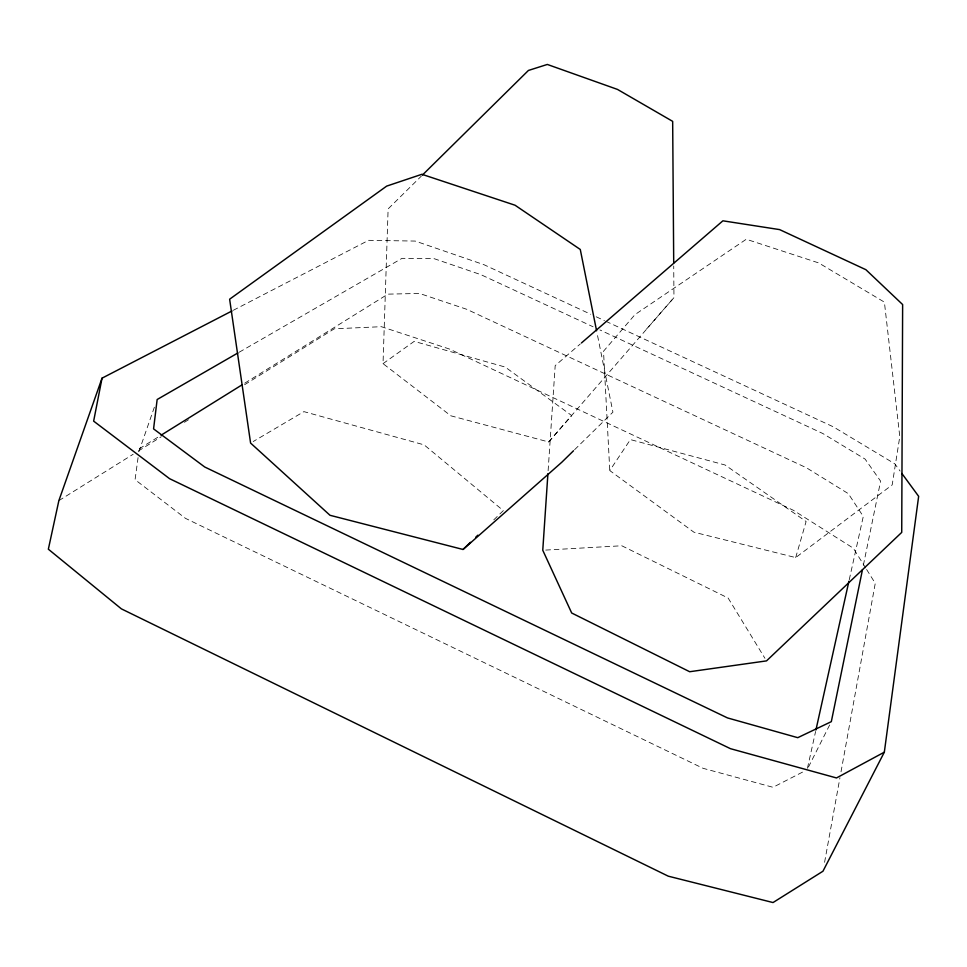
<?xml version="1.0" encoding="UTF-8"?>
<svg xmlns="http://www.w3.org/2000/svg" width="967" height="967" viewBox="0 0 967 967"><rect width="100%" height="100%" fill="white"/><g stroke="black" fill="none" stroke-linecap="round" stroke-linejoin="round"><path stroke-width="0.73" stroke-dasharray="4.83 3.63" d="M383.029 363.652L414.178 341.375L505.197 367.061L571.702 415.556L548.664 441.967L450.84 415.798L383.029 363.652L388.118 208.896L421.322 176.139M548.12 470.699L555.191 365.623L580.297 343.95M138.063 457.609L135.078 479.68L185.459 518.348L703.057 768.306L773.008 787.295L804.484 771.11M138.861 451.722L154.587 406.551M824.585 862.31L839.948 777.722M841.024 771.787L875.256 583.319L866.625 569.503M863.374 565.26L880.611 481.143L865.114 459.107L822.844 433.53L599.915 329.952M807.433 768.294L815.604 731.463M849.244 579.753L863.289 516.426L848.313 493.641L806.49 467.798L466.759 309.307L419.497 293.448L387.9 294.137L244.361 383.416M795.696 557.572L806.103 521.515L725.069 464.994L630.387 439.586L609.778 470.566L693.883 532.176L795.696 557.572L892.19 484.89L899.793 436.637L884.394 302.139L818.698 262.927L746.282 239.248L634.968 314.613L603.517 351.226L609.778 470.566M808.448 767.085L829.964 724.343M548.664 441.967L673.963 297.631L673.721 265.998M646.524 329.034L673.963 297.631M574.591 449.715L612.921 412.147L596.893 332.285M493.774 519.835L503.311 510.624L424.114 444.856L303.904 411.628L253.197 441.544M58.866 500.628L133.156 454.272M138.281 451.081L161.332 436.697M184.395 422.313L189.508 419.11M244.591 384.745L334.256 328.816L381.349 326.689L449.413 349.027L793.315 510.262L853.281 548.156L865.84 568.245M139.26 448.773L159.773 436.02M239.212 352.206L402.042 258.346L433.494 258.455L480.925 274.676L593.073 326.773M233.301 310.286L368.596 240.324L415.242 241.073L483.887 264.668L590.752 314.263M545.739 550.078L621.769 545.763L728.127 598.029L764.945 658.322M596.24 316.813L604.46 320.621M605.826 321.262L833.264 426.798L894.789 463.797L900.096 471.038"/><path stroke-width="1.45" d="M547.914 473.697L542.765 550.247L571.69 613.005L689.676 671.727L766.517 660.884L901.727 532.394L902.634 304.545L865.876 269.684L779.607 229.602L722.893 220.814L581.433 342.971M231.971 310.975L102.031 378.17L58.866 500.628L48.35 549.196L121.395 608.872L668.27 876.175L773.02 902.549L822.965 871.219L884.334 752.169L918.65 496.337L901.86 473.443M102.031 378.17L93.642 421.128L169.576 478.677L730.46 748.676L836.491 777.952L884.334 752.169M862.467 569.684L831.318 721.66L797.763 737.676L727.474 717.913L204.726 467.001L153.572 428.889L157.15 399.516L237.906 352.955M815.93 729.988L848.917 581.227M422.398 175.075L528.429 70.446L547.322 64.451L617.502 89.423L672.669 121.359L673.709 262.988M573.516 450.767L561.803 462.238L463.036 549.474L330.013 515.29L250.598 443.079L229.626 299.202L386.679 186.111L421.89 174.29L515.048 205.222L580.273 249.462L596.591 330.799M463.036 549.474L470.458 542.318M475.752 537.205L477.879 535.162M161.054 435.223L241.798 385.011"/></g></svg>
